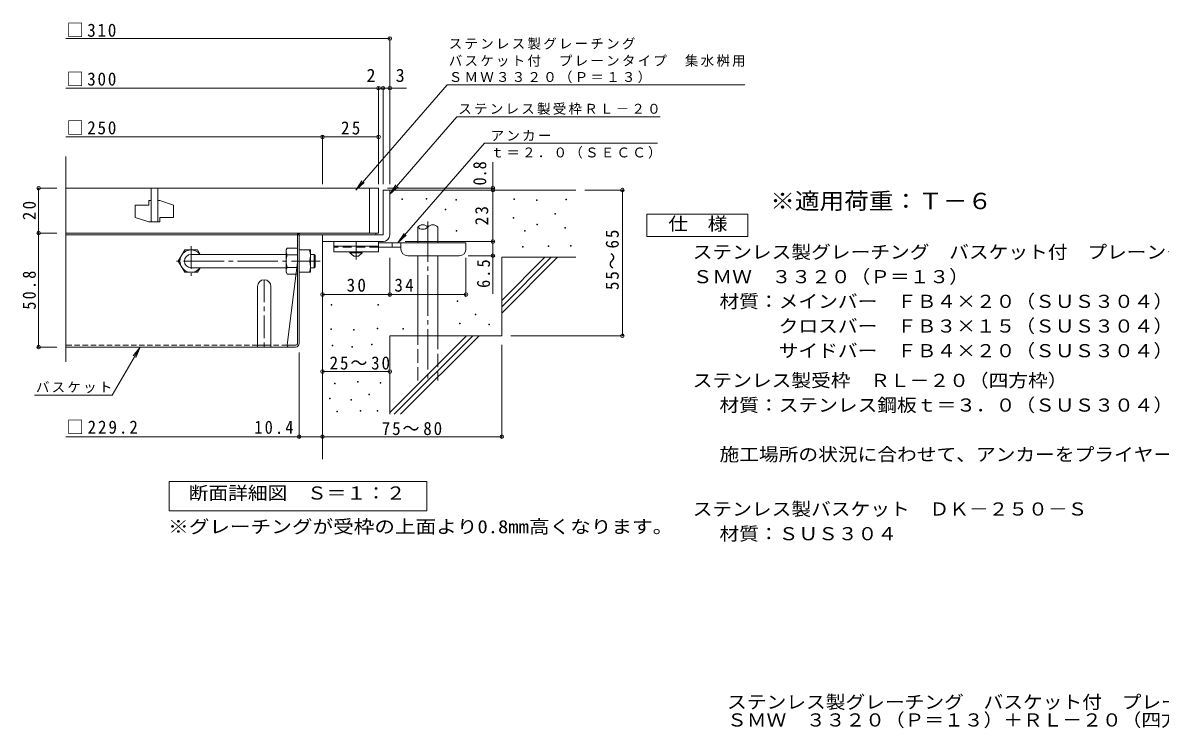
# Model space of a CAD drawing. Units: millimetres on the paper, enlarged 4 times, with parts at other scales. Extents: x -774 to 916, y -779 to 694.
# Drawn here: x -774 to 241, y -779 to -149 of the extents above; entities that cross this region are included whole.
import ezdxf
from ezdxf.enums import TextEntityAlignment as Align

# ---------------------------------------------------------------- set-up
doc = ezdxf.new("R2010")
doc.units = ezdxf.units.MM
doc.header["$LTSCALE"] = 4
doc.header["$PDMODE"] = 32
doc.header["$PDSIZE"] = 3.2
for name, pattern in [('CHAIN1', [8, 5, -1, 1, -1]), ('CHAIN2', [12, 9, -1, 1, -1]), ('DASHED1', [1.8, 1.2, -0.6]), ('DASHED2', [3, 2, -1]), ('DASHED3', [4, 3, -1])]:
    doc.linetypes.add(name, pattern=pattern)
for name, color, linetype, lineweight in [('D-0_芯', 7, 'Continuous', 9), ('D-1_躯体', 2, 'Continuous', 9), ('D-2_仕上', 3, 'Continuous', 9), ('D-4_その他', 7, 'Continuous', 9), ('D-5_文字', 7, 'Continuous', 9), ('D-6_寸法', 6, 'Continuous', 9), ('D-7_ハッチ', 2, 'Continuous', 9), ('D-8_記号', 2, 'Continuous', 9), ('D-9_0-HOJO', 2, 'Continuous', 9), ('D-B_7-WAKU-T', 2, 'Continuous', 9)]:
    doc.layers.add(name, color=color, linetype=linetype, lineweight=lineweight)
doc.layers.add('F-5_F-5ﾚｲﾔ', color=2, linetype='Continuous')
doc.styles.add('ＭＳ ゴシック', font='')
doc.styles.get('ＭＳ ゴシック').set_extended_font_data('MS Gothic')

msp = doc.modelspace()

# ---------------------------------------------------------------- linework, layer by layer
at = {"layer": 'D-0_芯'}
for points in [[(-435.8, -306.948), (-435.8, -306.348), (-435.2, -306.348), (-435.2, -306.948)], [(-414.144, -306.677), (-414.144, -306.077), (-413.544, -306.077), (-413.544, -306.677)], [(-387.616, -307.76), (-387.616, -307.16), (-387.016, -307.16), (-387.016, -307.76)], [(-335.912, -306.948), (-335.912, -306.348), (-335.313, -306.348), (-335.313, -306.948)], [(-315.61, -308.031), (-315.61, -307.431), (-315.01, -307.431), (-315.01, -308.031)], [(-289.623, -307.219), (-289.623, -306.619), (-289.023, -306.619), (-289.023, -307.219)], [(-397.09, -316.152), (-397.09, -315.552), (-396.49, -315.552), (-396.49, -316.152)], [(-336.454, -323.731), (-336.454, -323.131), (-335.854, -323.131), (-335.854, -323.731)], [(-299.368, -320.212), (-299.368, -319.612), (-298.768, -319.612), (-298.768, -320.212)], [(-387.345, -335.371), (-387.345, -334.771), (-386.745, -334.771), (-386.745, -335.371)], [(-326.438, -335.371), (-326.438, -334.771), (-325.838, -334.771), (-325.838, -335.371)], [(-315.339, -329.687), (-315.339, -329.087), (-314.739, -329.087), (-314.739, -329.687)], [(-290.435, -332.664), (-290.435, -332.064), (-289.835, -332.064), (-289.835, -332.664)], [(-328.333, -349.448), (-328.333, -348.848), (-327.733, -348.848), (-327.733, -349.448)], [(-305.324, -348.906), (-305.324, -348.306), (-304.724, -348.306), (-304.724, -348.906)], [(-285.563, -348.636), (-285.563, -348.035), (-284.963, -348.035), (-284.963, -348.636)], [(-499.059, -401.185), (-499.059, -400.585), (-498.459, -400.585), (-498.459, -401.185)], [(-457.185, -401.185), (-457.185, -400.585), (-456.585, -400.585), (-456.585, -401.185)], [(-386.533, -397.903), (-386.533, -397.303), (-385.933, -397.303), (-385.933, -397.903)], [(-370.562, -409.813), (-370.562, -409.213), (-369.962, -409.213), (-369.962, -409.813)], [(-499.364, -422.959), (-499.364, -422.359), (-498.764, -422.359), (-498.764, -422.959)], [(-479.112, -423.568), (-479.112, -422.968), (-478.512, -422.968), (-478.512, -423.568)], [(-457.947, -422.35), (-457.947, -421.75), (-457.347, -421.75), (-457.347, -422.35)], [(-434.985, -422.542), (-434.985, -421.941), (-434.385, -421.941), (-434.385, -422.542)], [(-384.368, -417.934), (-384.368, -417.334), (-383.768, -417.334), (-383.768, -417.934)], [(-358.38, -418.747), (-358.38, -418.146), (-357.78, -418.146), (-357.78, -418.747)], [(-462.819, -436.511), (-462.819, -435.911), (-462.219, -435.911), (-462.219, -436.511)], [(-498.146, -437.425), (-498.146, -436.825), (-497.546, -436.825), (-497.546, -437.425)], [(-480.482, -438.643), (-480.482, -438.043), (-479.882, -438.043), (-479.882, -438.643)], [(-496.014, -471.533), (-496.014, -470.933), (-495.414, -470.933), (-495.414, -471.533)], [(-475.305, -470.01), (-475.305, -469.41), (-474.705, -469.41), (-474.705, -470.01)], [(-455.358, -470.772), (-455.358, -470.171), (-454.758, -470.171), (-454.758, -470.772)], [(-500.277, -484.932), (-500.277, -484.332), (-499.677, -484.332), (-499.677, -484.932)], [(-481.396, -485.846), (-481.396, -485.246), (-480.796, -485.246), (-480.796, -485.846)], [(-465.256, -481.126), (-465.256, -480.526), (-464.656, -480.526), (-464.656, -481.126)], [(-493.73, -496.353), (-493.73, -495.752), (-493.13, -495.752), (-493.13, -496.353)], [(-473.021, -495.744), (-473.021, -495.143), (-472.421, -495.143), (-472.421, -495.744)], [(-457.795, -495.744), (-457.795, -495.143), (-457.195, -495.143), (-457.195, -495.744)]]:
    msp.add_lwpolyline(points, close=True, dxfattribs=at)
at = {"layer": 'D-1_躯体'}
for p, q in [((-452.651, -298.568), (-452.651, -338.568)), ((-452.651, -298.568), (-446.651, -298.568)), ((-446.651, -338.568), (-446.651, -298.568)), ((-452.651, -338.568), (-506.651, -338.568)), ((-506.651, -344.568), (-506.651, -338.568)), ((-506.651, -344.568), (-454.651, -344.568)), ((-454.651, -344.568), (-452.651, -344.568))]:
    msp.add_line(p, q, dxfattribs=at)
at = {"layer": 'D-1_躯体', "color": 3}
for p, q in [((-517.454, -355.968), (-514.054, -355.968)), ((-514.054, -355.968), (-513.054, -356.968)), ((-514.054, -367.968), (-514.054, -355.968)), ((-513.054, -366.968), (-513.054, -356.968)), ((-517.454, -367.968), (-514.054, -367.968)), ((-514.054, -367.968), (-513.054, -366.968))]:
    msp.add_line(p, q, dxfattribs=at)
at = {"layer": 'D-1_躯体'}
msp.add_arc((-452.651, -338.568), 6, 270, 0, dxfattribs=at)
at = {"layer": 'D-2_仕上'}
for p, q in [((-735.718, -451.81), (-735.718, -268.689)), ((-735.718, -296.968), (-456.651, -296.968)), ((-659.651, -296.968), (-659.651, -326.968)), ((-653.651, -296.968), (-653.651, -326.968)), ((-464.651, -336.968), (-464.651, -296.968)), ((-456.651, -296.968), (-456.651, -336.968)), ((-673.651, -311.968), (-673.651, -322.968)), ((-673.651, -311.968), (-661.651, -311.968)), ((-661.651, -307.968), (-661.651, -311.968)), ((-659.651, -307.968), (-661.651, -307.968)), ((-651.651, -307.968), (-653.651, -307.968)), ((-651.651, -322.968), (-639.651, -322.968)), ((-735.718, -336.968), (-456.651, -336.968))]:
    msp.add_line(p, q, dxfattribs=at)
for points in [[(-651.651, -307.968), (-639.651, -311.968), (-639.651, -322.968)], [(-651.651, -322.968), (-651.651, -326.968), (-661.651, -326.968), (-673.651, -322.968)]]:
    msp.add_lwpolyline(points, dxfattribs=at)
at = {"layer": 'D-4_その他'}
for p, q in [((-446.651, -293.386), (-446.651, -162.221)), ((-735.718, -163.422), (-446.651, -163.422)), ((-735.718, -207.7), (-456.65, -207.7)), ((-456.65, -293.386), (-456.65, -206.5)), ((-456.65, -207.7), (-454.65, -207.7)), ((-454.65, -207.7), (-431.586, -207.7)), ((-452.65, -293.386), (-452.65, -206.5)), ((-735.718, -251.201), (-506.651, -251.201)), ((-506.651, -293.386), (-506.651, -250.001)), ((-506.651, -251.201), (-456.65, -251.201)), ((-354.665, -298.568), (-354.665, -273.863)), ((-761.078, -296.968), (-743.718, -296.968)), ((-759.878, -296.968), (-759.878, -336.968)), ((-353.465, -296.968), (-448.651, -296.968)), ((-354.665, -344.568), (-354.665, -298.568)), ((-237.946, -298.568), (-272.65, -298.568)), ((-239.146, -298.568), (-239.146, -428.568)), ((-761.078, -336.968), (-743.718, -336.968)), ((-759.878, -336.968), (-759.878, -438.568)), ((-433.046, -344.568), (-353.464, -344.568)), ((-354.665, -344.568), (-354.665, -391.268)), ((-446.647, -393.009), (-446.647, -359.168)), ((-378.647, -393.009), (-378.647, -359.168)), ((-353.465, -357.168), (-376.647, -357.168)), ((-237.946, -428.568), (-338.651, -428.568)), ((-761.078, -438.568), (-743.714, -438.568)), ((-694.299, -481.575), (-669.469, -438.568)), ((-669.469, -438.568), (-675.557, -446.501)), ((-669.469, -438.568), (-673.296, -447.807)), ((-527.454, -519.768), (-527.454, -443.368)), ((-346.651, -519.768), (-346.651, -436.568)), ((-506.651, -460.47), (-446.651, -460.47)), ((-763.547, -481.575), (-694.299, -481.575)), ((-527.454, -518.568), (-735.718, -518.568)), ((-506.651, -518.568), (-527.454, -518.568)), ((-506.651, -518.568), (-346.651, -518.568))]:
    msp.add_line(p, q, dxfattribs=at)
msp.add_lwpolyline([(-506.647, -391.809), (-446.647, -391.809), (-378.647, -391.809)], dxfattribs=at)
for p in [(-446.651, -163.422), (-456.65, -207.7), (-452.65, -207.7), (-446.651, -207.7), (-506.651, -251.201), (-456.65, -251.201), (-759.878, -296.968), (-354.665, -296.968), (-354.665, -298.568), (-239.146, -298.568), (-759.878, -336.968), (-354.665, -344.568), (-354.665, -357.168), (-506.647, -391.809), (-446.647, -391.809), (-378.647, -391.809), (-239.146, -428.568), (-759.878, -438.568), (-506.651, -460.47), (-446.651, -460.47), (-527.454, -518.568), (-506.651, -518.568), (-346.651, -518.568)]:
    msp.add_point(p, dxfattribs=at)
at = {"layer": 'D-5_文字'}
for p, q in [((-395.364, -204.728), (-129.983, -204.728)), ((-386.724, -233.404), (-446.651, -302.256)), ((-386.724, -233.404), (-205.393, -233.404)), ((-439.403, -345.568), (-362.119, -256.773)), ((-207.72, -256.773), (-362.119, -256.773)), ((-477.038, -298.568), (-469.545, -291.947)), ((-446.651, -302.256), (-441.126, -293.921)), ((-446.651, -302.256), (-439.157, -295.634)), ((-439.403, -345.568), (-433.878, -337.232)), ((-439.403, -345.568), (-431.909, -338.946))]:
    msp.add_line(p, q, dxfattribs=at)
msp.add_lwpolyline([(-395.364, -204.728), (-477.038, -298.568), (-471.514, -290.233)], dxfattribs=at)
for points in [[(-217.224, -340.068), (-217.224, -320.068), (-127.224, -320.068), (-127.224, -340.068)], [(-643.448, -584.568), (-643.448, -558.568), (-413.449, -558.568), (-413.449, -584.568)]]:
    msp.add_lwpolyline(points, close=True, dxfattribs=at)
at = {"layer": 'D-6_寸法'}
for p, q in [((-446.651, -298.568), (-280.65, -298.568)), ((-421.733, -345.568), (-421.733, -331.568)), ((-403.733, -345.568), (-403.733, -331.568)), ((-506.651, -344.568), (-506.651, -538.568)), ((-421.733, -428.568), (-421.733, -357.168)), ((-403.733, -428.568), (-403.733, -357.168)), ((-346.651, -396.972), (-308.246, -358.568)), ((-346.651, -358.568), (-280.65, -358.568)), ((-346.651, -402.629), (-302.59, -358.568)), ((-346.651, -358.568), (-346.651, -428.568)), ((-346.651, -408.285), (-296.934, -358.568)), ((-446.651, -428.568), (-446.651, -498.568)), ((-446.651, -428.568), (-346.651, -428.568)), ((-446.651, -496.972), (-378.247, -428.568)), ((-442.591, -498.568), (-372.59, -428.568)), ((-436.935, -498.568), (-366.934, -428.568))]:
    msp.add_line(p, q, dxfattribs=at)
at = {"layer": 'D-6_寸法', "linetype": 'CHAIN2'}
msp.add_line((-412.733, -326.642), (-412.733, -468.568), dxfattribs=at)
at = {"layer": 'D-6_寸法', "linetype": 'DASHED3'}
for p, q in [((-421.733, -468.568), (-421.733, -428.568)), ((-403.733, -428.568), (-403.733, -468.568))]:
    msp.add_line(p, q, dxfattribs=at)
at = {"layer": 'D-6_寸法'}
for centre, start, end in [((-417.234, -335.629), 42.07146, 137.92854), ((-417.234, -327.506), 222.07146, 317.92854), ((-408.233, -335.629), 42.07146, 137.92854)]:
    msp.add_arc(centre, 6.062, start, end, dxfattribs=at)
at = {"layer": 'D-7_ハッチ'}
for p, q in [((-735.714, -338.568), (-459.047, -338.568)), ((-529.054, -435.635), (-529.054, -336.968)), ((-527.454, -435.368), (-527.454, -339.901)), ((-525.854, -336.968), (-459.047, -336.968)), ((-459.047, -336.968), (-459.047, -338.568)), ((-529.054, -362.968), (-538.278, -436.968)), ((-530.654, -438.568), (-735.714, -438.568)), ((-530.387, -436.968), (-538.278, -436.968))]:
    msp.add_line(p, q, dxfattribs=at)
at = {"layer": 'D-7_ハッチ', "linetype": 'DASHED1'}
for p, q in [((-564.654, -436.968), (-735.714, -436.968)), ((-538.278, -436.968), (-552.654, -436.968))]:
    msp.add_line(p, q, dxfattribs=at)
at = {"layer": 'D-7_ハッチ'}
for centre, radius, start, end in [((-525.854, -340.168), 3.2, 90, 180), ((-526.121, -339.901), 1.333, 90, 180), ((-530.654, -435.368), 3.2, 270, 0), ((-530.387, -435.635), 1.333, 270, 0), ((-536.678, -436.968), 1.6, 180, 270)]:
    msp.add_arc(centre, radius, start, end, dxfattribs=at)
at = {"layer": 'D-8_記号', "linetype": 'CHAIN1'}
for p, q in [((-623.847, -348.775), (-623.847, -375.161)), ((-610.654, -361.968), (-637.04, -361.968)), ((-558.654, -378.568), (-558.654, -438.568))]:
    msp.add_line(p, q, dxfattribs=at)
at = {"layer": 'D-8_記号'}
for p, q in [((-564.654, -384.568), (-564.654, -438.568)), ((-552.654, -384.568), (-552.654, -438.568)), ((-564.654, -436.968), (-552.654, -436.968))]:
    msp.add_line(p, q, dxfattribs=at)
msp.add_arc((-558.654, -384.568), 6, 0, 180, dxfattribs=at)
at = {"layer": 'D-9_0-HOJO', "color": 3}
for p, q in [((-496.647, -344.568), (-496.647, -353.568)), ((-456.647, -344.568), (-496.647, -344.568)), ((-456.647, -344.568), (-456.647, -353.568)), ((-456.647, -348.568), (-496.647, -348.568)), ((-456.647, -353.568), (-496.647, -353.568))]:
    msp.add_line(p, q, dxfattribs=at)
at = {"layer": 'D-9_0-HOJO', "color": 4, "linetype": 'CHAIN1'}
msp.add_line((-476.647, -360.664), (-476.647, -344.568), dxfattribs=at)
at = {"layer": 'D-9_0-HOJO'}
for p, q in [((-527.454, -351.968), (-517.454, -351.968)), ((-517.454, -371.968), (-517.454, -351.968)), ((-482.147, -354.568), (-482.147, -353.568)), ((-482.147, -354.568), (-478.647, -357.567)), ((-482.147, -354.568), (-471.147, -354.568)), ((-474.648, -357.567), (-471.147, -354.568)), ((-471.147, -354.568), (-471.147, -353.568)), ((-527.454, -361.968), (-518.32, -361.968)), ((-478.647, -357.567), (-474.648, -357.567)), ((-527.454, -371.968), (-517.454, -371.968))]:
    msp.add_line(p, q, dxfattribs=at)
at = {"layer": 'D-9_0-HOJO', "color": 3, "linetype": 'DASHED2'}
msp.add_line((-456.647, -349.568), (-496.647, -349.568), dxfattribs=at)
at = {"layer": 'D-9_0-HOJO', "color": 4}
for p, q in [((-378.647, -345.568), (-456.647, -345.568)), ((-436.637, -349.568), (-456.647, -349.568)), ((-444.647, -349.568), (-444.647, -345.568)), ((-436.647, -351.168), (-436.647, -345.568)), ((-378.647, -351.168), (-378.647, -345.568)), ((-430.647, -357.168), (-384.647, -357.168))]:
    msp.add_line(p, q, dxfattribs=at)
at = {"layer": 'D-9_0-HOJO', "linetype": 'CHAIN1'}
msp.add_line((-512.081, -361.968), (-518.205, -361.968), dxfattribs=at)
at = {"layer": 'D-9_0-HOJO'}
for centre in [(-532.321, -356.968), (-532.321, -366.968)]:
    msp.add_arc(centre, 14.866, 340.34633, 19.65366, dxfattribs=at)
at = {"layer": 'D-9_0-HOJO', "color": 4}
for centre, start, end in [((-430.647, -351.168), 180, 270), ((-384.647, -351.168), 270, 0)]:
    msp.add_arc(centre, 6, start, end, dxfattribs=at)
at = {"layer": 'D-B_7-WAKU-T'}
for p, q in [((-635.347, -361.968), (-629.574, -351.968)), ((-629.574, -351.968), (-618.121, -351.968)), ((-615.82, -355.953), (-618.121, -351.968)), ((-539.054, -351.968), (-538.188, -350.468)), ((-539.054, -371.968), (-539.054, -351.968)), ((-529.054, -350.468), (-538.188, -350.468)), ((-635.347, -361.968), (-629.574, -371.968)), ((-538.188, -356.242), (-529.054, -356.242)), ((-629.574, -371.968), (-618.121, -371.968)), ((-615.811, -367.968), (-618.121, -371.968)), ((-539.054, -371.968), (-538.188, -373.468)), ((-538.188, -367.695), (-529.054, -367.695)), ((-529.054, -373.468), (-538.188, -373.468))]:
    msp.add_line(p, q, dxfattribs=at)
at = {"layer": 'D-B_7-WAKU-T', "color": 3, "linetype": 'CHAIN2'}
msp.add_line((-630.423, -361.968), (-508.845, -361.968), dxfattribs=at)
at = {"layer": 'D-B_7-WAKU-T', "color": 3}
for p, q in [((-623.847, -355.968), (-539.054, -355.968)), ((-623.847, -367.968), (-539.054, -367.968))]:
    msp.add_line(p, q, dxfattribs=at)
at = {"layer": 'D-B_7-WAKU-T'}
for centre, radius, start, end in [((-623.847, -361.968), 10, 36.87019, 323.12981), ((-533.585, -353.288), 5.47, 180.2103, 212.68507), ((-532.49, -353.758), 6.579, 149.99998, 176.07924), ((-519.689, -361.968), 19.365, 162.79973, 197.20026), ((-533.585, -370.648), 5.47, 147.31491, 179.78969), ((-532.49, -370.178), 6.579, 183.92075, 210)]:
    msp.add_arc(centre, radius, start, end, dxfattribs=at)
at = {"layer": 'D-B_7-WAKU-T', "color": 3}
msp.add_arc((-623.847, -361.968), 6, 90, 270, dxfattribs=at)

# ---------------------------------------------------------------- texts
at = {"layer": 'D-4_その他', "color": 2, "style": 'ＭＳ ゴシック'}
for s, p in [('2', (-467.387, -205.7)), ('3', (-441.33, -205.7))]:
    msp.add_text(s, height=11.73, dxfattribs=at).set_placement(p, align=Align.BOTTOM_LEFT)
at = {"layer": 'D-4_その他', "color": 2, "style": 'ＭＳ ゴシック', "width": 0.9}
msp.add_text('0.8', height=11.73, rotation=90, dxfattribs=at).set_placement((-357.065, -294.489), align=Align.BOTTOM_LEFT)
at = {"layer": 'D-4_その他', "color": 2, "style": 'ＭＳ ゴシック'}
for s, width, p in [('ステンレス製バスケット\u3000ＤＫ－２５０－Ｓ', 1.1, (-176.388, -592.43)), ('※グレーチングが受枠の上面より0.8mm高くなります。', 1.15, (-644.398, -608.153)), ('材質：ＳＵＳ３０４', 1.1, (-152.503, -614.43))]:
    msp.add_text(s, height=11.73, dxfattribs=dict(at, width=width)).set_placement(p, align=Align.BOTTOM_LEFT)
at = {"layer": 'D-4_その他', "color": 2, "char_height": 11.73, "attachment_point": 7, "style": 'ＭＳ ゴシック'}
for s, insert in [('\\T1.21;\\W0.95;□310', (-734.932, -162.199)), ('\\T1.21;\\W0.95;□300', (-734.932, -205.7)), ('\\T1.21;\\W0.95;□250', (-734.932, -249.201)), ('\\T1.27;\\W0.95;25', (-490.15, -249.201)), ('\\T1.27;\\W0.95;30', (-485.147, -389.409)), ('\\T1.27;\\W0.95;34', (-442.501, -389.409)), ('\\T1.22;\\W0.95;25～30', (-500.331, -458.816)), ('\\T1.23;\\W0.95;□229.2', (-734.932, -516.168)), ('\\T1.28;\\W0.9;10.4', (-567.37, -516.168)), ('\\T1.22;\\W0.95;75～80', (-453.798, -517.26))]:
    msp.add_mtext(s, dxfattribs=dict(at, insert=insert))
at = {"layer": 'D-4_その他', "color": 2, "char_height": 11.73, "attachment_point": 7, "rotation": 90, "style": 'ＭＳ ゴシック'}
for s, insert in [('\\T1.27;\\W0.95;20', (-762.278, -325.468)), ('\\T1.27;\\W0.95;23', (-358.665, -330.068)), ('\\T1.22;\\W0.95;55～65', (-242.189, -387.77)), ('\\T1.27;\\W0.9;6.5', (-357.065, -385.846)), ('\\T1.28;\\W0.9;50.8', (-762.278, -405.268))]:
    msp.add_mtext(s, dxfattribs=dict(at, insert=insert))
at = {"layer": 'D-4_その他', "insert": (-762.299, -479.672), "char_height": 8.798, "attachment_point": 7, "style": 'ＭＳ ゴシック'}
msp.add_mtext('\\T1.17;バスケット', dxfattribs=at)
at = {"layer": 'D-5_文字', "color": 3, "style": 'ＭＳ ゴシック', "width": 1.1}
msp.add_text('※適用荷重：Ｔ－６', height=14.66, dxfattribs=at).set_placement((-107.224, -320.068), align=Align.BOTTOM_LEFT)
at = {"layer": 'D-5_文字', "color": 2, "style": 'ＭＳ ゴシック', "width": 1.1}
for s, p in [('仕\u3000様', (-198.224, -338.068)), ('ステンレス製グレーチング\u3000バスケット付\u3000プレーンタイプ\u3000集水桝用', (-176.388, -363.236)), ('ＳＭＷ\u3000３３２０（Ｐ＝１３）', (-176.388, -385.236)), ('材質：メインバー\u3000ＦＢ４×２０（ＳＵＳ３０４）', (-152.503, -407.236)), ('\u3000\u3000\u3000クロスバー\u3000ＦＢ３×１５（ＳＵＳ３０４）', (-152.503, -429.237)), ('\u3000\u3000\u3000サイドバー\u3000ＦＢ４×２０（ＳＵＳ３０４）', (-152.503, -451.237)), ('ステンレス製受枠\u3000ＲＬ－２０（四方枠）', (-176.388, -477.736)), ('材質：ステンレス鋼板ｔ＝３．０（ＳＵＳ３０４）', (-152.503, -499.737)), ('施工場所の状況に合わせて、アンカーをプライヤー等で折り曲げてご使用ください。', (-152.503, -543.736)), ('断面詳細図\u3000Ｓ＝１：２', (-626.078, -578.18))]:
    msp.add_text(s, height=11.73, dxfattribs=at).set_placement(p, align=Align.BOTTOM_LEFT)
at = {"layer": 'D-5_文字', "char_height": 8.798, "attachment_point": 7, "style": 'ＭＳ ゴシック'}
for s, insert in [('\\T1.17;ステンレス製グレーチング', (-393.983, -173.419)), ('\\T1.17;バスケット付\u3000プレーンタイプ\u3000集水桝用', (-393.983, -188.665)), ('\\T1.17;ＳＭＷ３３２０（Ｐ＝１３）', (-393.983, -203.32)), ('\\T1.17;ステンレス製受枠ＲＬ－２０', (-385.477, -231.5)), ('\\T1.17;アンカー', (-356.661, -254.909)), ('\\T1.17;ｔ＝２．０（ＳＥＣＣ）', (-356.661, -270.636))]:
    msp.add_mtext(s, dxfattribs=dict(at, insert=insert))
at = {"layer": 'F-5_F-5ﾚｲﾔ', "style": 'ＭＳ ゴシック', "width": 1.1}
for s, p in [('ステンレス製グレーチング\u3000バスケット付\u3000プレーンタイプ\u3000集水桝用', (-145.731, -764.546)), ('ＳＭＷ\u3000３３２０（Ｐ＝１３）＋ＲＬ－２０（四方枠）＋ＤＫ－２５０－Ｓ', (-145.731, -780.546))]:
    msp.add_text(s, height=11.73, dxfattribs=at).set_placement(p, align=Align.BOTTOM_LEFT)

doc.saveas('drawing.dxf')
